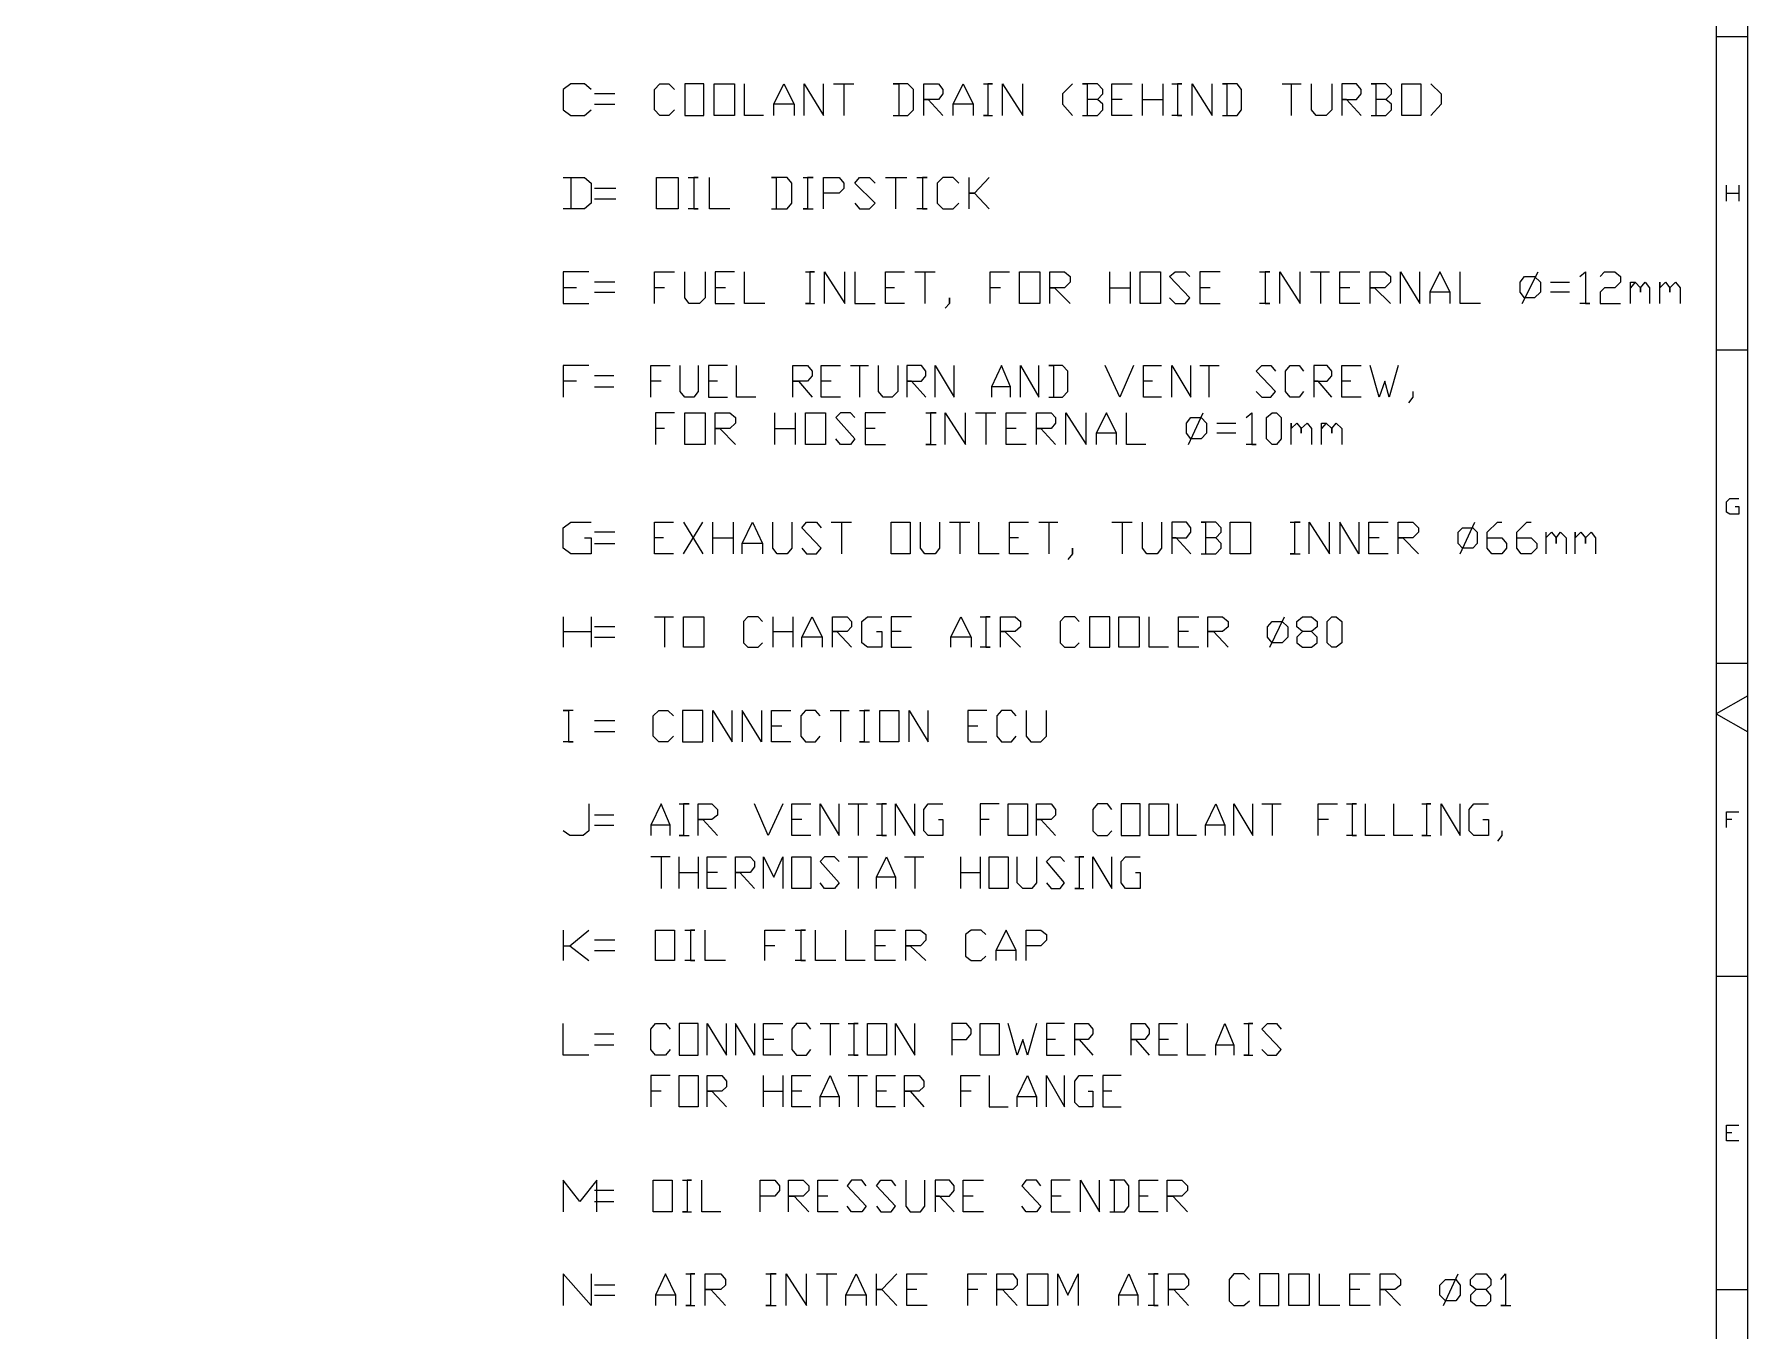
# Model space of a CAD drawing. Header units: millimetres. Extents: x 0.2 to 11.3, y 0.2 to 8.
# Drawn here: x 8.735 to 11.268, y 2.06 to 3.977 of the extents above; entities that cross this region are included whole.
import ezdxf

# ---------------------------------------------------------------- set-up
doc = ezdxf.new("R2010")
doc.units = ezdxf.units.MM
doc.layers.add('PDF_几何图形', color=7, linetype='Continuous')

msp = doc.modelspace()

# ---------------------------------------------------------------- linework, layer by layer
at = {"layer": 'PDF_几何图形', "lineweight": 13}
for points in [[(11.2683, 0.2206), (11.2683, 8.0139), (0.25, 8.0139), (0.25, 0.2206)], [(11.2217, 7.9689), (11.2217, 0.2656), (0.2967, 0.2656), (0.2967, 7.9689)], [(9.6967, 3.8572), (9.725, 3.8572), (9.725, 3.9039), (9.6967, 3.9039)], [(9.77, 3.9039), (9.77, 3.8572), (9.74, 3.8572), (9.74, 3.9039)], [(10.785, 3.9039), (10.785, 3.8572), (10.7567, 3.8572), (10.7567, 3.9039)], [(9.6867, 3.7656), (9.6867, 3.7189), (9.655, 3.7189), (9.655, 3.7656)], [(10.2217, 3.6256), (10.2217, 3.5789), (10.1917, 3.5789), (10.1917, 3.6256)], [(10.4, 3.6256), (10.4, 3.5789), (10.37, 3.5789), (10.37, 3.6256)], [(10.9383, 3.5872), (10.9317, 3.5956), (10.9317, 3.6106), (10.9383, 3.6189), (10.9533, 3.6189), (10.9617, 3.6106), (10.9617, 3.5956), (10.9533, 3.5872)], [(9.7267, 3.4172), (9.7267, 3.3706), (9.6967, 3.3706), (9.6967, 3.4172)], [(9.905, 3.4172), (9.905, 3.3706), (9.875, 3.3706), (9.875, 3.4172)], [(10.445, 3.3789), (10.4383, 3.3872), (10.4383, 3.4022), (10.445, 3.4106), (10.46, 3.4106), (10.4683, 3.4022), (10.4683, 3.3872), (10.46, 3.3789)], [(10.565, 3.3706), (10.5567, 3.3789), (10.5567, 3.4106), (10.565, 3.4172), (10.5717, 3.4172), (10.5783, 3.4106), (10.5783, 3.3789), (10.5717, 3.3706)], [(10.03, 3.2556), (10.03, 3.2089), (10.0017, 3.2089), (10.0017, 3.2556)], [(10.5333, 3.2556), (10.5333, 3.2089), (10.5033, 3.2089), (10.5033, 3.2556)], [(10.8467, 3.2172), (10.84, 3.2239), (10.84, 3.2406), (10.8467, 3.2472), (10.8617, 3.2472), (10.8683, 3.2406), (10.8683, 3.2239), (10.8617, 3.2172)], [(9.725, 3.1156), (9.725, 3.0706), (9.695, 3.0706), (9.695, 3.1156)], [(10.295, 3.0706), (10.325, 3.0706), (10.325, 3.1156), (10.295, 3.1156)], [(10.3683, 3.1156), (10.3683, 3.0706), (10.3383, 3.0706), (10.3383, 3.1156)], [(10.565, 3.0772), (10.5583, 3.0856), (10.5583, 3.1006), (10.565, 3.1089), (10.58, 3.1089), (10.5883, 3.1006), (10.5883, 3.0856), (10.58, 3.0772)], [(10.6533, 3.0706), (10.6467, 3.0772), (10.6467, 3.1089), (10.6533, 3.1156), (10.66, 3.1156), (10.6683, 3.1089), (10.6683, 3.0772), (10.66, 3.0706)], [(9.6933, 2.9306), (9.7233, 2.9306), (9.7233, 2.9772), (9.6933, 2.9772)], [(10.0133, 2.9772), (10.0133, 2.9306), (9.985, 2.9306), (9.985, 2.9772)], [(10.2033, 2.8389), (10.2033, 2.7922), (10.175, 2.7922), (10.175, 2.8389)], [(10.3417, 2.7922), (10.37, 2.7922), (10.37, 2.8389), (10.3417, 2.8389)], [(10.4117, 2.8389), (10.4117, 2.7922), (10.3833, 2.7922), (10.3833, 2.8389)], [(9.8833, 2.7606), (9.8833, 2.7139), (9.855, 2.7139), (9.855, 2.7606)], [(10.175, 2.7606), (10.175, 2.7139), (10.1467, 2.7139), (10.1467, 2.7606)], [(9.6817, 2.6522), (9.6817, 2.6072), (9.6533, 2.6072), (9.6533, 2.6522)], [(9.6883, 2.4672), (9.7167, 2.4672), (9.7167, 2.5139), (9.6883, 2.5139)], [(9.995, 2.5139), (9.995, 2.4672), (9.9667, 2.4672), (9.9667, 2.5139)], [(10.1617, 2.5139), (10.1617, 2.4672), (10.1333, 2.4672), (10.1333, 2.5139)], [(9.7167, 2.4372), (9.7167, 2.3906), (9.6883, 2.3906), (9.6883, 2.4372)], [(9.6783, 2.2822), (9.6783, 2.2356), (9.65, 2.2356), (9.65, 2.2822)], [(10.2333, 2.1439), (10.2333, 2.0972), (10.2033, 2.0972), (10.2033, 2.1439)], [(10.5467, 2.0972), (10.575, 2.0972), (10.575, 2.1439), (10.5467, 2.1439)], [(10.62, 2.1439), (10.62, 2.0972), (10.59, 2.0972), (10.59, 2.1439)], [(10.8217, 2.1039), (10.8133, 2.1122), (10.8133, 2.1272), (10.8217, 2.1356), (10.8367, 2.1356), (10.8433, 2.1272), (10.8433, 2.1122), (10.8367, 2.1039)]]:
    msp.add_lwpolyline(points, close=True, dxfattribs=at)
for points in [[(11.2217, 3.9739), (11.2683, 3.9739)], [(9.5583, 3.8956), (9.5483, 3.9039), (9.5283, 3.9039), (9.5167, 3.8956), (9.5167, 3.8656), (9.5283, 3.8572), (9.5483, 3.8572), (9.5583, 3.8656)], [(9.6817, 3.8656), (9.6733, 3.8572), (9.66, 3.8572), (9.6517, 3.8656), (9.6517, 3.8956), (9.66, 3.9039), (9.6733, 3.9039), (9.6817, 3.8956)], [(9.8133, 3.8572), (9.785, 3.8572), (9.785, 3.9039)], [(9.8283, 3.8572), (9.8283, 3.8739), (9.8433, 3.9039), (9.8583, 3.8739), (9.8583, 3.8572)], [(9.8733, 3.8572), (9.8733, 3.9039), (9.9017, 3.8572), (9.9017, 3.9039)], [(9.9167, 3.9039), (9.9467, 3.9039)], [(9.9317, 3.9039), (9.9317, 3.8572)], [(10.005, 3.8572), (10.0267, 3.8572), (10.035, 3.8656), (10.035, 3.8956), (10.0267, 3.9039), (10.005, 3.9039), (10.0133, 3.9039), (10.0133, 3.8572)], [(10.05, 3.8572), (10.05, 3.9039), (10.0717, 3.9039), (10.0783, 3.8956), (10.0783, 3.8889), (10.0717, 3.8806), (10.05, 3.8806), (10.0567, 3.8806), (10.0783, 3.8572)], [(10.0933, 3.8572), (10.0933, 3.8739), (10.1083, 3.9039), (10.1233, 3.8739), (10.1233, 3.8572)], [(10.1383, 3.9039), (10.1517, 3.9039), (10.145, 3.9039), (10.145, 3.8572), (10.1383, 3.8572), (10.1517, 3.8572)], [(10.1667, 3.8572), (10.1667, 3.9039), (10.1967, 3.8572), (10.1967, 3.9039)], [(10.27, 3.9039), (10.255, 3.8889), (10.255, 3.8739), (10.27, 3.8572)], [(10.3067, 3.8806), (10.315, 3.8889), (10.315, 3.8956), (10.3067, 3.9039), (10.285, 3.9039), (10.2917, 3.9039), (10.2917, 3.8572)], [(10.3583, 3.8572), (10.3283, 3.8572), (10.3283, 3.9039), (10.3583, 3.9039)], [(10.3733, 3.8572), (10.3733, 3.9039)], [(10.4033, 3.9039), (10.4033, 3.8572)], [(10.4167, 3.9039), (10.4317, 3.9039), (10.425, 3.9039), (10.425, 3.8572), (10.4317, 3.8572), (10.4167, 3.8572)], [(10.4467, 3.8572), (10.4467, 3.9039), (10.4767, 3.8572), (10.4767, 3.9039)], [(10.4917, 3.8572), (10.5133, 3.8572), (10.52, 3.8656), (10.52, 3.8956), (10.5133, 3.9039), (10.4917, 3.9039), (10.4983, 3.9039), (10.4983, 3.8572)], [(10.58, 3.9039), (10.6083, 3.9039)], [(10.5933, 3.9039), (10.5933, 3.8572)], [(10.6533, 3.9039), (10.6533, 3.8656), (10.645, 3.8572), (10.63, 3.8572), (10.6233, 3.8656), (10.6233, 3.9039)], [(10.6967, 3.8572), (10.675, 3.8806), (10.6683, 3.8806), (10.69, 3.8806), (10.6967, 3.8889), (10.6967, 3.8956), (10.69, 3.9039), (10.6683, 3.9039), (10.6683, 3.8572)], [(10.7333, 3.8806), (10.7417, 3.8889), (10.7417, 3.8956), (10.7333, 3.9039), (10.7117, 3.9039), (10.7183, 3.9039), (10.7183, 3.8572)], [(10.8, 3.9039), (10.815, 3.8889), (10.815, 3.8739), (10.8, 3.8572)], [(9.5933, 3.8889), (9.5633, 3.8889)], [(10.285, 3.8572), (10.3067, 3.8572), (10.315, 3.8656), (10.315, 3.8739), (10.3067, 3.8806), (10.2917, 3.8806)], [(10.3433, 3.8806), (10.3283, 3.8806)], [(10.3733, 3.8806), (10.4033, 3.8806)], [(10.7117, 3.8572), (10.7333, 3.8572), (10.7417, 3.8656), (10.7417, 3.8739), (10.7333, 3.8806), (10.7183, 3.8806)], [(9.5633, 3.8739), (9.5933, 3.8739)], [(9.8583, 3.8739), (9.8283, 3.8739)], [(10.1233, 3.8739), (10.0933, 3.8739)], [(9.5167, 3.7656), (9.5483, 3.7656), (9.5583, 3.7572), (9.5583, 3.7272), (9.5483, 3.7189), (9.5167, 3.7189)], [(9.5283, 3.7656), (9.5283, 3.7189)], [(9.7017, 3.7656), (9.7167, 3.7656), (9.71, 3.7656), (9.71, 3.7189), (9.7167, 3.7189), (9.7017, 3.7189)], [(9.7633, 3.7189), (9.7333, 3.7189), (9.7333, 3.7656)], [(9.825, 3.7189), (9.8483, 3.7189), (9.855, 3.7272), (9.855, 3.7572), (9.8483, 3.7656), (9.825, 3.7656), (9.8317, 3.7656), (9.8317, 3.7189)], [(9.8717, 3.7656), (9.8867, 3.7656), (9.8783, 3.7656), (9.8783, 3.7189), (9.8717, 3.7189), (9.8867, 3.7189)], [(9.9017, 3.7189), (9.9017, 3.7656), (9.925, 3.7656), (9.9317, 3.7572), (9.9317, 3.7489), (9.925, 3.7422), (9.9017, 3.7422)], [(9.9483, 3.7272), (9.955, 3.7189), (9.97, 3.7189), (9.9783, 3.7272), (9.9483, 3.7572), (9.955, 3.7656), (9.97, 3.7656), (9.9783, 3.7572)], [(9.9933, 3.7656), (10.025, 3.7656)], [(10.0083, 3.7656), (10.0083, 3.7189)], [(10.04, 3.7656), (10.055, 3.7656), (10.0483, 3.7656), (10.0483, 3.7189), (10.055, 3.7189), (10.04, 3.7189)], [(10.1017, 3.7572), (10.0933, 3.7656), (10.0783, 3.7656), (10.07, 3.7572), (10.07, 3.7272), (10.0783, 3.7189), (10.0933, 3.7189), (10.1017, 3.7272)], [(10.1167, 3.7656), (10.1167, 3.7189)], [(10.1467, 3.7189), (10.125, 3.7422), (10.1167, 3.7422), (10.125, 3.7422), (10.1467, 3.7656)], [(11.2367, 3.7306), (11.2367, 3.7539)], [(11.255, 3.7539), (11.255, 3.7306)], [(9.595, 3.7489), (9.5633, 3.7489)], [(9.5633, 3.7339), (9.595, 3.7339)], [(11.2367, 3.7422), (11.255, 3.7422)], [(9.555, 3.6256), (9.5167, 3.6256), (9.5167, 3.5789), (9.555, 3.5789)], [(9.6517, 3.5789), (9.6517, 3.6256), (9.6817, 3.6256)], [(9.7267, 3.6256), (9.7267, 3.5872), (9.7183, 3.5789), (9.7033, 3.5789), (9.6967, 3.5872), (9.6967, 3.6256)], [(9.77, 3.6256), (9.7417, 3.6256), (9.7417, 3.5789), (9.77, 3.5789)], [(9.815, 3.5789), (9.785, 3.5789), (9.785, 3.6256)], [(9.875, 3.6256), (9.8883, 3.6256), (9.8817, 3.6256), (9.8817, 3.5789), (9.875, 3.5789), (9.8883, 3.5789)], [(9.9033, 3.5789), (9.9033, 3.6256), (9.9333, 3.5789), (9.9333, 3.6256)], [(9.9483, 3.6256), (9.9483, 3.5789), (9.9783, 3.5789)], [(10.0217, 3.5789), (9.9933, 3.5789), (9.9933, 3.6256), (10.0217, 3.6256)], [(10.0367, 3.6256), (10.0667, 3.6256)], [(10.0517, 3.6256), (10.0517, 3.5789)], [(10.1483, 3.5789), (10.1483, 3.6256), (10.1767, 3.6256)], [(10.2367, 3.5789), (10.2367, 3.6256), (10.2583, 3.6256), (10.2667, 3.6189), (10.2667, 3.6106), (10.2583, 3.6022), (10.2367, 3.6022), (10.2433, 3.6022), (10.2667, 3.5789)], [(10.325, 3.5789), (10.325, 3.6256)], [(10.355, 3.6256), (10.355, 3.5789)], [(10.4133, 3.5872), (10.4217, 3.5789), (10.4367, 3.5789), (10.4433, 3.5872), (10.4133, 3.6189), (10.4217, 3.6256), (10.4367, 3.6256), (10.4433, 3.6189)], [(10.4883, 3.6256), (10.4583, 3.6256), (10.4583, 3.5789), (10.4883, 3.5789)], [(10.5467, 3.6256), (10.5617, 3.6256), (10.555, 3.6256), (10.555, 3.5789), (10.5617, 3.5789), (10.5467, 3.5789)], [(10.5767, 3.5789), (10.5767, 3.6256), (10.6067, 3.5789), (10.6067, 3.6256)], [(10.6217, 3.6256), (10.65, 3.6256)], [(10.6367, 3.6256), (10.6367, 3.5789)], [(10.695, 3.5789), (10.665, 3.5789), (10.665, 3.6256), (10.695, 3.6256)], [(10.71, 3.5789), (10.71, 3.6256), (10.7317, 3.6256), (10.74, 3.6189), (10.74, 3.6106), (10.7317, 3.6022), (10.71, 3.6022), (10.7167, 3.6022), (10.74, 3.5789)], [(10.755, 3.5789), (10.755, 3.6256), (10.7833, 3.5789), (10.7833, 3.6256)], [(10.8283, 3.5789), (10.8283, 3.5956), (10.8133, 3.6256), (10.7983, 3.5956), (10.7983, 3.5789)], [(10.8733, 3.5789), (10.8433, 3.5789), (10.8433, 3.6256)], [(10.935, 3.5789), (10.9583, 3.6256)], [(11.02, 3.6189), (11.0283, 3.6256), (11.0283, 3.5789), (11.035, 3.5789), (11.02, 3.5789)], [(11.05, 3.6189), (11.0567, 3.6256), (11.0717, 3.6256), (11.08, 3.6189), (11.08, 3.6106), (11.0717, 3.6022), (11.0567, 3.6022), (11.05, 3.5956), (11.05, 3.5789), (11.08, 3.5789)], [(9.5367, 3.6022), (9.5167, 3.6022)], [(9.5933, 3.6106), (9.5633, 3.6106)], [(9.6667, 3.6022), (9.6517, 3.6022)], [(9.7567, 3.6022), (9.7417, 3.6022)], [(10.0067, 3.6022), (9.9933, 3.6022)], [(10.1633, 3.6022), (10.1483, 3.6022)], [(10.325, 3.6022), (10.355, 3.6022)], [(10.4733, 3.6022), (10.4583, 3.6022)], [(10.68, 3.6022), (10.665, 3.6022)], [(10.9767, 3.6106), (11.005, 3.6106)], [(11.095, 3.5789), (11.095, 3.6106), (11.1017, 3.6106), (11.095, 3.6022)], [(11.1017, 3.6106), (11.11, 3.6022), (11.11, 3.5956), (11.11, 3.6022), (11.1167, 3.6106), (11.1233, 3.6022), (11.1233, 3.5789)], [(11.1383, 3.5789), (11.1383, 3.6106), (11.1383, 3.6022), (11.1467, 3.6106), (11.1533, 3.6022), (11.1533, 3.5956), (11.1533, 3.6022), (11.1617, 3.6106), (11.1683, 3.6022), (11.1683, 3.5789)], [(9.5633, 3.5956), (9.5933, 3.5956)], [(10.0883, 3.5789), (10.0883, 3.5872), (10.0883, 3.5789), (10.0817, 3.5722)], [(10.8283, 3.5956), (10.7983, 3.5956)], [(11.005, 3.5956), (10.9767, 3.5956)], [(11.2217, 3.5106), (11.2683, 3.5106)], [(9.555, 3.4872), (9.5167, 3.4872), (9.5167, 3.4406)], [(9.5917, 3.4722), (9.5633, 3.4722)], [(9.6467, 3.4406), (9.6467, 3.4872), (9.675, 3.4872)], [(9.7167, 3.4872), (9.7167, 3.4489), (9.71, 3.4406), (9.6967, 3.4406), (9.69, 3.4489), (9.69, 3.4872)], [(9.76, 3.4872), (9.7317, 3.4872), (9.7317, 3.4406), (9.76, 3.4406)], [(9.8017, 3.4406), (9.7733, 3.4406), (9.7733, 3.4872)], [(9.8567, 3.4406), (9.8567, 3.4872), (9.8783, 3.4872), (9.885, 3.4789), (9.885, 3.4722), (9.8783, 3.4639), (9.8567, 3.4639), (9.865, 3.4639), (9.885, 3.4406)], [(9.9267, 3.4406), (9.8983, 3.4406), (9.8983, 3.4872), (9.9267, 3.4872)], [(9.9417, 3.4872), (9.9683, 3.4872)], [(9.955, 3.4872), (9.955, 3.4406)], [(10.0117, 3.4872), (10.0117, 3.4489), (10.0033, 3.4406), (9.99, 3.4406), (9.9833, 3.4489), (9.9833, 3.4872)], [(10.0533, 3.4406), (10.0317, 3.4639), (10.025, 3.4639), (10.0467, 3.4639), (10.0533, 3.4722), (10.0533, 3.4789), (10.0467, 3.4872), (10.025, 3.4872), (10.025, 3.4406)], [(10.0667, 3.4406), (10.0667, 3.4872), (10.095, 3.4406), (10.095, 3.4872)], [(10.1783, 3.4406), (10.1783, 3.4556), (10.165, 3.4872), (10.15, 3.4556), (10.15, 3.4406)], [(10.1933, 3.4406), (10.1933, 3.4872), (10.22, 3.4406), (10.22, 3.4872)], [(10.235, 3.4406), (10.255, 3.4406), (10.2633, 3.4489), (10.2633, 3.4789), (10.255, 3.4872), (10.235, 3.4872), (10.2417, 3.4872), (10.2417, 3.4406)], [(10.36, 3.4872), (10.34, 3.4406), (10.3183, 3.4872)], [(10.4017, 3.4406), (10.375, 3.4406), (10.375, 3.4872), (10.4017, 3.4872)], [(10.4167, 3.4406), (10.4167, 3.4872), (10.445, 3.4406), (10.445, 3.4872)], [(10.4583, 3.4872), (10.4867, 3.4872)], [(10.4717, 3.4872), (10.4717, 3.4406)], [(10.5417, 3.4489), (10.55, 3.4406), (10.5633, 3.4406), (10.57, 3.4489), (10.5417, 3.4789), (10.55, 3.4872), (10.5633, 3.4872), (10.57, 3.4789)], [(10.6117, 3.4489), (10.605, 3.4406), (10.5917, 3.4406), (10.585, 3.4489), (10.585, 3.4789), (10.5917, 3.4872), (10.605, 3.4872), (10.6117, 3.4789)], [(10.6533, 3.4406), (10.6333, 3.4639), (10.6267, 3.4639), (10.6467, 3.4639), (10.6533, 3.4722), (10.6533, 3.4789), (10.6467, 3.4872), (10.6267, 3.4872), (10.6267, 3.4406)], [(10.6967, 3.4406), (10.6683, 3.4406), (10.6683, 3.4872), (10.6967, 3.4872)], [(10.7517, 3.4872), (10.7383, 3.4406), (10.7317, 3.4639), (10.7233, 3.4406), (10.71, 3.4872)], [(9.5367, 3.4639), (9.5167, 3.4639)], [(9.5633, 3.4556), (9.5917, 3.4556)], [(9.6617, 3.4639), (9.6467, 3.4639)], [(9.745, 3.4639), (9.7317, 3.4639)], [(9.9133, 3.4639), (9.8983, 3.4639)], [(10.1783, 3.4556), (10.15, 3.4556)], [(10.3883, 3.4639), (10.375, 3.4639)], [(10.6817, 3.4639), (10.6683, 3.4639)], [(10.7733, 3.4489), (10.7733, 3.4406), (10.7667, 3.4322)], [(9.6817, 3.4172), (9.6533, 3.4172), (9.6533, 3.3706)], [(9.7417, 3.3706), (9.7417, 3.4172), (9.7633, 3.4172), (9.7717, 3.4106), (9.7717, 3.4022), (9.7633, 3.3939), (9.7417, 3.3939), (9.7483, 3.3939), (9.7717, 3.3706)], [(9.83, 3.3706), (9.83, 3.4172)], [(9.86, 3.4172), (9.86, 3.3706)], [(9.9483, 3.4106), (9.9417, 3.4172), (9.9267, 3.4172), (9.92, 3.4106), (9.9483, 3.3789), (9.9417, 3.3706), (9.9267, 3.3706), (9.92, 3.3789)], [(9.9933, 3.4172), (9.9633, 3.4172), (9.9633, 3.3706), (9.9933, 3.3706)], [(10.0533, 3.4172), (10.0683, 3.4172), (10.06, 3.4172), (10.06, 3.3706), (10.0533, 3.3706), (10.0683, 3.3706)], [(10.0817, 3.3706), (10.0817, 3.4172), (10.1117, 3.3706), (10.1117, 3.4172)], [(10.1267, 3.4172), (10.1567, 3.4172)], [(10.1417, 3.4172), (10.1417, 3.3706)], [(10.2017, 3.3706), (10.1717, 3.3706), (10.1717, 3.4172), (10.2017, 3.4172)], [(10.2167, 3.3706), (10.2167, 3.4172), (10.2383, 3.4172), (10.245, 3.4106), (10.245, 3.4022), (10.2383, 3.3939), (10.2167, 3.3939), (10.2233, 3.3939), (10.245, 3.3706)], [(10.26, 3.3706), (10.26, 3.4172), (10.29, 3.3706), (10.29, 3.4172)], [(10.335, 3.3706), (10.335, 3.3872), (10.32, 3.4172), (10.305, 3.3872), (10.305, 3.3706)], [(10.3783, 3.3706), (10.35, 3.3706), (10.35, 3.4172)], [(10.4417, 3.3706), (10.4633, 3.4172)], [(10.4833, 3.4022), (10.5117, 3.4022)], [(10.5267, 3.4106), (10.535, 3.4172), (10.535, 3.3706), (10.5417, 3.3706), (10.5267, 3.3706)], [(10.5933, 3.3706), (10.5933, 3.4022), (10.5933, 3.3939), (10.6017, 3.4022), (10.6083, 3.3939), (10.6083, 3.3872), (10.6083, 3.3939), (10.6167, 3.4022), (10.6233, 3.3939), (10.6233, 3.3706)], [(10.6383, 3.3706), (10.6383, 3.4022), (10.645, 3.4022), (10.6383, 3.3939)], [(10.645, 3.4022), (10.6533, 3.3939), (10.6533, 3.3872), (10.6533, 3.3939), (10.66, 3.4022), (10.6683, 3.3939), (10.6683, 3.3706)], [(9.6667, 3.3939), (9.6533, 3.3939)], [(9.83, 3.3939), (9.86, 3.3939)], [(9.9783, 3.3939), (9.9633, 3.3939)], [(10.1867, 3.3939), (10.1717, 3.3939)], [(10.335, 3.3872), (10.305, 3.3872)], [(10.5117, 3.3872), (10.4833, 3.3872)], [(11.25, 3.2789), (11.255, 3.2789), (11.255, 3.2672), (11.2417, 3.2672), (11.2367, 3.2706), (11.2367, 3.2856), (11.2417, 3.2906), (11.255, 3.2906)], [(9.5483, 3.2322), (9.5583, 3.2322), (9.5583, 3.2089), (9.5283, 3.2089), (9.5167, 3.2172), (9.5167, 3.2472), (9.5283, 3.2556), (9.5583, 3.2556)], [(9.68, 3.2089), (9.6517, 3.2089), (9.6517, 3.2556), (9.68, 3.2556)], [(9.695, 3.2089), (9.7233, 3.2556)], [(9.695, 3.2556), (9.7233, 3.2089)], [(9.7383, 3.2089), (9.7383, 3.2556)], [(9.7683, 3.2556), (9.7683, 3.2089)], [(9.7817, 3.2089), (9.7817, 3.2239), (9.7967, 3.2556), (9.8117, 3.2239), (9.8117, 3.2089)], [(9.855, 3.2556), (9.855, 3.2172), (9.8483, 3.2089), (9.8333, 3.2089), (9.8267, 3.2172), (9.8267, 3.2556)], [(9.87, 3.2172), (9.8767, 3.2089), (9.8917, 3.2089), (9.8983, 3.2172), (9.87, 3.2472), (9.8767, 3.2556), (9.8917, 3.2556), (9.8983, 3.2472)], [(9.9133, 3.2556), (9.9433, 3.2556)], [(9.9283, 3.2556), (9.9283, 3.2089)], [(10.0733, 3.2556), (10.0733, 3.2172), (10.0667, 3.2089), (10.0517, 3.2089), (10.045, 3.2172), (10.045, 3.2556)], [(10.0883, 3.2556), (10.1183, 3.2556)], [(10.1033, 3.2556), (10.1033, 3.2089)], [(10.1617, 3.2089), (10.1317, 3.2089), (10.1317, 3.2556)], [(10.205, 3.2089), (10.1767, 3.2089), (10.1767, 3.2556), (10.205, 3.2556)], [(10.22, 3.2556), (10.2483, 3.2556)], [(10.235, 3.2556), (10.235, 3.2089)], [(10.3283, 3.2556), (10.3583, 3.2556)], [(10.3433, 3.2556), (10.3433, 3.2089)], [(10.4017, 3.2556), (10.4017, 3.2172), (10.395, 3.2089), (10.38, 3.2089), (10.3733, 3.2172), (10.3733, 3.2556)], [(10.445, 3.2089), (10.4233, 3.2322), (10.4167, 3.2322), (10.4383, 3.2322), (10.445, 3.2406), (10.445, 3.2472), (10.4383, 3.2556), (10.4167, 3.2556), (10.4167, 3.2089)], [(10.4817, 3.2322), (10.49, 3.2406), (10.49, 3.2472), (10.4817, 3.2556), (10.46, 3.2556), (10.4667, 3.2556), (10.4667, 3.2089)], [(10.5917, 3.2556), (10.6067, 3.2556), (10.5983, 3.2556), (10.5983, 3.2089), (10.5917, 3.2089), (10.6067, 3.2089)], [(10.62, 3.2089), (10.62, 3.2556), (10.65, 3.2089), (10.65, 3.2556)], [(10.6933, 3.2556), (10.6933, 3.2089), (10.665, 3.2556), (10.665, 3.2089)], [(10.7367, 3.2089), (10.7083, 3.2089), (10.7083, 3.2556), (10.7367, 3.2556)], [(10.7517, 3.2089), (10.7517, 3.2556), (10.7733, 3.2556), (10.7817, 3.2472), (10.7817, 3.2406), (10.7733, 3.2322), (10.7517, 3.2322), (10.7583, 3.2322), (10.7817, 3.2089)], [(10.8433, 3.2089), (10.865, 3.2556)], [(10.8833, 3.2322), (10.905, 3.2322), (10.9117, 3.2239), (10.9117, 3.2172), (10.905, 3.2089), (10.89, 3.2089), (10.8833, 3.2172), (10.8833, 3.2406), (10.8983, 3.2556), (10.905, 3.2556)], [(10.9267, 3.2322), (10.9483, 3.2322), (10.9567, 3.2239), (10.9567, 3.2172), (10.9483, 3.2089), (10.9333, 3.2089), (10.9267, 3.2172), (10.9267, 3.2406), (10.9417, 3.2556), (10.9483, 3.2556)], [(9.5933, 3.2406), (9.5633, 3.2406)], [(9.5633, 3.2239), (9.5933, 3.2239)], [(9.665, 3.2322), (9.6517, 3.2322)], [(9.7383, 3.2322), (9.7683, 3.2322)], [(9.8117, 3.2239), (9.7817, 3.2239)], [(10.19, 3.2322), (10.1767, 3.2322)], [(10.46, 3.2089), (10.4817, 3.2089), (10.49, 3.2172), (10.49, 3.2239), (10.4817, 3.2322), (10.4667, 3.2322)], [(10.7233, 3.2322), (10.7083, 3.2322)], [(10.97, 3.2406), (10.97, 3.2089)], [(10.97, 3.2322), (10.9783, 3.2406), (10.985, 3.2322), (10.985, 3.2239), (10.985, 3.2322), (10.9917, 3.2406), (11, 3.2322), (11, 3.2089)], [(11.0133, 3.2089), (11.0133, 3.2406), (11.0133, 3.2322), (11.0217, 3.2406), (11.0283, 3.2322), (11.0283, 3.2239), (11.0283, 3.2322), (11.0367, 3.2406), (11.0433, 3.2322), (11.0433, 3.2089)], [(10.27, 3.2089), (10.27, 3.2172), (10.27, 3.2089), (10.2633, 3.2006)], [(9.5167, 3.1156), (9.5167, 3.0706)], [(9.5167, 3.0939), (9.5583, 3.0939)], [(9.5583, 3.1156), (9.5583, 3.0706)], [(9.5933, 3.1006), (9.5633, 3.1006)], [(9.6517, 3.1156), (9.68, 3.1156)], [(9.6667, 3.1156), (9.6667, 3.0706)], [(9.8117, 3.1089), (9.805, 3.1156), (9.79, 3.1156), (9.7833, 3.1089), (9.7833, 3.0772), (9.79, 3.0706), (9.805, 3.0706), (9.8117, 3.0772)], [(9.8267, 3.1156), (9.8267, 3.0706)], [(9.8267, 3.0939), (9.8567, 3.0939)], [(9.8567, 3.1156), (9.8567, 3.0706)], [(9.87, 3.0706), (9.87, 3.0856), (9.885, 3.1156), (9.9, 3.0856), (9.9, 3.0706)], [(9.915, 3.0706), (9.915, 3.1156), (9.9367, 3.1156), (9.9433, 3.1089), (9.9433, 3.1006), (9.9367, 3.0939), (9.915, 3.0939), (9.9217, 3.0939), (9.9433, 3.0706)], [(9.98, 3.0939), (9.9883, 3.0939), (9.9883, 3.0706), (9.9667, 3.0706), (9.9583, 3.0772), (9.9583, 3.1089), (9.9667, 3.1156), (9.9883, 3.1156)], [(10.0317, 3.1156), (10.0017, 3.1156), (10.0017, 3.0706), (10.0317, 3.0706)], [(10.0167, 3.0939), (10.0017, 3.0939)], [(10.09, 3.0706), (10.09, 3.0856), (10.105, 3.1156), (10.12, 3.0856), (10.12, 3.0706)], [(10.1333, 3.1156), (10.1483, 3.1156), (10.1417, 3.1156), (10.1417, 3.0706), (10.1483, 3.0706), (10.1333, 3.0706)], [(10.1633, 3.0706), (10.1633, 3.1156), (10.185, 3.1156), (10.1933, 3.1089), (10.1933, 3.1006), (10.185, 3.0939), (10.1633, 3.0939), (10.17, 3.0939), (10.1933, 3.0706)], [(10.28, 3.1089), (10.2733, 3.1156), (10.2583, 3.1156), (10.2517, 3.1089), (10.2517, 3.0772), (10.2583, 3.0706), (10.2733, 3.0706), (10.28, 3.0772)], [(10.4117, 3.0706), (10.3833, 3.0706), (10.3833, 3.1156)], [(10.4567, 3.0706), (10.4267, 3.0706), (10.4267, 3.1156), (10.4567, 3.1156)], [(10.4417, 3.0939), (10.4267, 3.0939)], [(10.47, 3.0706), (10.47, 3.1156), (10.4917, 3.1156), (10.5, 3.1089), (10.5, 3.1006), (10.4917, 3.0939), (10.47, 3.0939), (10.4783, 3.0939), (10.5, 3.0706)], [(10.5617, 3.0706), (10.5833, 3.1156)], [(10.61, 3.0939), (10.6017, 3.1006), (10.6017, 3.1089), (10.61, 3.1156), (10.6233, 3.1156), (10.6317, 3.1089), (10.6317, 3.1006), (10.6233, 3.0939), (10.61, 3.0939), (10.6017, 3.0856), (10.6017, 3.0772), (10.61, 3.0706), (10.6233, 3.0706), (10.6317, 3.0772), (10.6317, 3.0856), (10.6233, 3.0939)], [(9.5633, 3.0856), (9.5933, 3.0856)], [(9.9, 3.0856), (9.87, 3.0856)], [(10.12, 3.0856), (10.09, 3.0856)], [(11.2217, 3.0472), (11.2683, 3.0472)], [(11.2683, 2.9989), (11.2217, 2.9722), (11.2683, 2.9456)], [(9.5317, 2.9772), (9.5167, 2.9772), (9.525, 2.9772), (9.525, 2.9306), (9.5317, 2.9306), (9.5167, 2.9306)], [(9.68, 2.9389), (9.6717, 2.9306), (9.6583, 2.9306), (9.65, 2.9389), (9.65, 2.9689), (9.6583, 2.9772), (9.6717, 2.9772), (9.68, 2.9689)], [(9.7383, 2.9306), (9.7383, 2.9772), (9.7667, 2.9306), (9.7667, 2.9772)], [(9.81, 2.9772), (9.81, 2.9306), (9.7817, 2.9772), (9.7817, 2.9306)], [(9.8533, 2.9306), (9.825, 2.9306), (9.825, 2.9772), (9.8533, 2.9772)], [(9.8967, 2.9689), (9.89, 2.9772), (9.875, 2.9772), (9.8683, 2.9689), (9.8683, 2.9389), (9.875, 2.9306), (9.89, 2.9306), (9.8967, 2.9389)], [(9.9117, 2.9772), (9.94, 2.9772)], [(9.9267, 2.9772), (9.9267, 2.9306)], [(9.955, 2.9772), (9.97, 2.9772), (9.9617, 2.9772), (9.9617, 2.9306), (9.955, 2.9306), (9.97, 2.9306)], [(10.0283, 2.9306), (10.0283, 2.9772), (10.0567, 2.9306), (10.0567, 2.9772)], [(10.1433, 2.9772), (10.115, 2.9772), (10.115, 2.9306), (10.1433, 2.9306)], [(10.1867, 2.9689), (10.18, 2.9772), (10.165, 2.9772), (10.1583, 2.9689), (10.1583, 2.9389), (10.165, 2.9306), (10.18, 2.9306), (10.1867, 2.9389)], [(10.2017, 2.9772), (10.2017, 2.9389), (10.2083, 2.9306), (10.2233, 2.9306), (10.2317, 2.9389), (10.2317, 2.9772)], [(9.5633, 2.9622), (9.5933, 2.9622)], [(9.5933, 2.9456), (9.5633, 2.9456)], [(9.84, 2.9539), (9.825, 2.9539)], [(10.13, 2.9539), (10.115, 2.9539)], [(9.555, 2.8389), (9.555, 2.7989), (9.5467, 2.7922), (9.5267, 2.7922), (9.5167, 2.7989)], [(9.675, 2.7922), (9.675, 2.8072), (9.6617, 2.8389), (9.6467, 2.8072), (9.6467, 2.7922)], [(9.6883, 2.8389), (9.7033, 2.8389), (9.695, 2.8389), (9.695, 2.7922), (9.6883, 2.7922), (9.7033, 2.7922)], [(9.7167, 2.7922), (9.7167, 2.8389), (9.7367, 2.8389), (9.745, 2.8306), (9.745, 2.8222), (9.7367, 2.8156), (9.7167, 2.8156), (9.7233, 2.8156), (9.745, 2.7922)], [(9.8417, 2.8389), (9.82, 2.7922), (9.8, 2.8389)], [(9.8833, 2.7922), (9.855, 2.7922), (9.855, 2.8389), (9.8833, 2.8389)], [(9.8967, 2.7922), (9.8967, 2.8389), (9.925, 2.7922), (9.925, 2.8389)], [(9.9383, 2.8389), (9.9667, 2.8389)], [(9.9533, 2.8389), (9.9533, 2.7922)], [(9.98, 2.8389), (9.995, 2.8389), (9.9883, 2.8389), (9.9883, 2.7922), (9.995, 2.7922), (9.98, 2.7922)], [(10.0083, 2.7922), (10.0083, 2.8389), (10.0367, 2.7922), (10.0367, 2.8389)], [(10.0717, 2.8156), (10.0783, 2.8156), (10.0783, 2.7922), (10.0567, 2.7922), (10.05, 2.7989), (10.05, 2.8306), (10.0567, 2.8389), (10.0783, 2.8389)], [(10.1617, 2.8389), (10.1333, 2.8389), (10.1333, 2.7922)], [(10.2167, 2.7922), (10.2167, 2.8389), (10.2383, 2.8389), (10.245, 2.8306), (10.245, 2.8222), (10.2383, 2.8156), (10.2167, 2.8156), (10.2233, 2.8156), (10.245, 2.7922)], [(10.3283, 2.8306), (10.3217, 2.8389), (10.3067, 2.8389), (10.3, 2.8306), (10.3, 2.7989), (10.3067, 2.7922), (10.3217, 2.7922), (10.3283, 2.7989)], [(10.4533, 2.7922), (10.425, 2.7922), (10.425, 2.8389)], [(10.4667, 2.7922), (10.4667, 2.8072), (10.4817, 2.8389), (10.495, 2.8072), (10.495, 2.7922)], [(10.5083, 2.7922), (10.5083, 2.8389), (10.5367, 2.7922), (10.5367, 2.8389)], [(10.55, 2.8389), (10.5783, 2.8389)], [(10.565, 2.8389), (10.565, 2.7922)], [(10.6333, 2.7922), (10.6333, 2.8389), (10.6617, 2.8389)], [(10.675, 2.8389), (10.69, 2.8389), (10.6833, 2.8389), (10.6833, 2.7922), (10.69, 2.7922), (10.675, 2.7922)], [(10.7317, 2.7922), (10.7033, 2.7922), (10.7033, 2.8389)], [(10.7733, 2.7922), (10.745, 2.7922), (10.745, 2.8389)], [(10.7867, 2.8389), (10.8, 2.8389), (10.7933, 2.8389), (10.7933, 2.7922), (10.7867, 2.7922), (10.8, 2.7922)], [(10.815, 2.7922), (10.815, 2.8389), (10.8433, 2.7922), (10.8433, 2.8389)], [(10.8767, 2.8156), (10.885, 2.8156), (10.885, 2.7922), (10.8633, 2.7922), (10.8567, 2.7989), (10.8567, 2.8306), (10.8633, 2.8389), (10.885, 2.8389)], [(9.5917, 2.8222), (9.5633, 2.8222)], [(9.87, 2.8156), (9.855, 2.8156)], [(10.1467, 2.8156), (10.1333, 2.8156)], [(10.6483, 2.8156), (10.6333, 2.8156)], [(11.2367, 2.8039), (11.2367, 2.8272), (11.255, 2.8272)], [(11.245, 2.8156), (11.2367, 2.8156)], [(9.5633, 2.8072), (9.5917, 2.8072)], [(9.675, 2.8072), (9.6467, 2.8072)], [(10.495, 2.8072), (10.4667, 2.8072)], [(10.905, 2.7989), (10.905, 2.7922), (10.8983, 2.7839)], [(9.675, 2.7606), (9.6467, 2.7606)], [(9.6617, 2.7606), (9.6617, 2.7139)], [(9.6883, 2.7139), (9.6883, 2.7606)], [(9.6883, 2.7372), (9.7167, 2.7372)], [(9.7167, 2.7606), (9.7167, 2.7139)], [(9.7583, 2.7139), (9.73, 2.7139), (9.73, 2.7606), (9.7583, 2.7606)], [(9.745, 2.7372), (9.73, 2.7372)], [(9.7717, 2.7139), (9.7717, 2.7606), (9.7933, 2.7606), (9.8, 2.7539), (9.8, 2.7456), (9.7933, 2.7372), (9.7717, 2.7372), (9.7783, 2.7372), (9.8, 2.7139)], [(9.8133, 2.7139), (9.8133, 2.7606), (9.8283, 2.7306), (9.8417, 2.7606), (9.8417, 2.7139)], [(9.925, 2.7539), (9.9183, 2.7606), (9.9033, 2.7606), (9.8967, 2.7539), (9.925, 2.7222), (9.9183, 2.7139), (9.9033, 2.7139), (9.8967, 2.7222)], [(9.9383, 2.7606), (9.9667, 2.7606)], [(9.9533, 2.7606), (9.9533, 2.7139)], [(9.98, 2.7139), (9.98, 2.7306), (9.995, 2.7606), (10.0083, 2.7306), (10.0083, 2.7139)], [(10.0217, 2.7606), (10.05, 2.7606)], [(10.0367, 2.7606), (10.0367, 2.7139)], [(10.105, 2.7139), (10.105, 2.7606)], [(10.105, 2.7372), (10.1333, 2.7372)], [(10.1333, 2.7606), (10.1333, 2.7139)], [(10.2167, 2.7606), (10.2167, 2.7222), (10.21, 2.7139), (10.1967, 2.7139), (10.1883, 2.7222), (10.1883, 2.7606)], [(10.2317, 2.7222), (10.2383, 2.7139), (10.2517, 2.7139), (10.2583, 2.7222), (10.2317, 2.7539), (10.2383, 2.7606), (10.2517, 2.7606), (10.2583, 2.7539)], [(10.2733, 2.7606), (10.2867, 2.7606), (10.28, 2.7606), (10.28, 2.7139), (10.2733, 2.7139), (10.2867, 2.7139)], [(10.3, 2.7139), (10.3, 2.7606), (10.3283, 2.7139), (10.3283, 2.7606)], [(10.3633, 2.7372), (10.37, 2.7372), (10.37, 2.7139), (10.3483, 2.7139), (10.3417, 2.7222), (10.3417, 2.7539), (10.3483, 2.7606), (10.37, 2.7606)], [(10.0083, 2.7306), (9.98, 2.7306)], [(9.5167, 2.6522), (9.5167, 2.6072)], [(9.5167, 2.6289), (9.5267, 2.6289), (9.555, 2.6522)], [(9.5933, 2.6372), (9.5633, 2.6372)], [(9.6967, 2.6522), (9.7117, 2.6522), (9.705, 2.6522), (9.705, 2.6072), (9.7117, 2.6072), (9.6967, 2.6072)], [(9.7567, 2.6072), (9.7267, 2.6072), (9.7267, 2.6522)], [(9.815, 2.6072), (9.815, 2.6522), (9.845, 2.6522)], [(9.86, 2.6522), (9.875, 2.6522), (9.8683, 2.6522), (9.8683, 2.6072), (9.875, 2.6072), (9.86, 2.6072)], [(9.92, 2.6072), (9.89, 2.6072), (9.89, 2.6522)], [(9.9633, 2.6072), (9.935, 2.6072), (9.935, 2.6522)], [(10.0083, 2.6072), (9.9783, 2.6072), (9.9783, 2.6522), (10.0083, 2.6522)], [(10.0233, 2.6072), (10.0233, 2.6522), (10.045, 2.6522), (10.0533, 2.6456), (10.0533, 2.6372), (10.045, 2.6289), (10.0233, 2.6289), (10.03, 2.6289), (10.0533, 2.6072)], [(10.1417, 2.6456), (10.135, 2.6522), (10.12, 2.6522), (10.1117, 2.6456), (10.1117, 2.6139), (10.12, 2.6072), (10.135, 2.6072), (10.1417, 2.6139)], [(10.1867, 2.6072), (10.1867, 2.6222), (10.1717, 2.6522), (10.1567, 2.6222), (10.1567, 2.6072)], [(10.2017, 2.6072), (10.2017, 2.6522), (10.2233, 2.6522), (10.2317, 2.6456), (10.2317, 2.6372), (10.2233, 2.6289), (10.2017, 2.6289)], [(9.5267, 2.6289), (9.555, 2.6072)], [(9.5633, 2.6222), (9.5933, 2.6222)], [(9.83, 2.6289), (9.815, 2.6289)], [(9.9933, 2.6289), (9.9783, 2.6289)], [(10.1867, 2.6222), (10.1567, 2.6222)], [(11.2217, 2.5839), (11.2683, 2.5839)], [(9.555, 2.4672), (9.5167, 2.4672), (9.5167, 2.5139)], [(9.675, 2.4756), (9.6683, 2.4672), (9.6533, 2.4672), (9.6467, 2.4756), (9.6467, 2.5056), (9.6533, 2.5139), (9.6683, 2.5139), (9.675, 2.5056)], [(9.73, 2.4672), (9.73, 2.5139), (9.7583, 2.4672), (9.7583, 2.5139)], [(9.8, 2.5139), (9.8, 2.4672), (9.7717, 2.5139), (9.7717, 2.4672)], [(9.8417, 2.4672), (9.8133, 2.4672), (9.8133, 2.5139), (9.8417, 2.5139)], [(9.8833, 2.5056), (9.8767, 2.5139), (9.8617, 2.5139), (9.855, 2.5056), (9.855, 2.4756), (9.8617, 2.4672), (9.8767, 2.4672), (9.8833, 2.4756)], [(9.8967, 2.5139), (9.925, 2.5139)], [(9.9117, 2.5139), (9.9117, 2.4672)], [(9.9383, 2.5139), (9.9533, 2.5139), (9.9467, 2.5139), (9.9467, 2.4672), (9.9533, 2.4672), (9.9383, 2.4672)], [(10.0083, 2.4672), (10.0083, 2.5139), (10.0367, 2.4672), (10.0367, 2.5139)], [(10.0917, 2.4906), (10.1133, 2.4906), (10.12, 2.4989), (10.12, 2.5056), (10.1133, 2.5139), (10.0917, 2.5139), (10.0917, 2.4672)], [(10.2167, 2.5139), (10.2033, 2.4672), (10.1967, 2.4906), (10.1883, 2.4672), (10.175, 2.5139)], [(10.2583, 2.5139), (10.2317, 2.5139), (10.2317, 2.4672), (10.2583, 2.4672)], [(10.2733, 2.4672), (10.2733, 2.5139), (10.2933, 2.5139), (10.3, 2.5056), (10.3, 2.4989), (10.2933, 2.4906), (10.2733, 2.4906), (10.28, 2.4906), (10.3, 2.4672)], [(10.3567, 2.4672), (10.3567, 2.5139), (10.3767, 2.5139), (10.3833, 2.5056), (10.3833, 2.4989), (10.3767, 2.4906), (10.3567, 2.4906), (10.3633, 2.4906), (10.3833, 2.4672)], [(10.425, 2.4672), (10.3983, 2.4672), (10.3983, 2.5139), (10.425, 2.5139)], [(10.4667, 2.4672), (10.44, 2.4672), (10.44, 2.5139)], [(10.4817, 2.4672), (10.4817, 2.4822), (10.495, 2.5139), (10.5083, 2.4822), (10.5083, 2.4672)], [(10.5233, 2.5139), (10.5367, 2.5139), (10.53, 2.5139), (10.53, 2.4672), (10.5233, 2.4672), (10.5367, 2.4672)], [(10.55, 2.4756), (10.5583, 2.4672), (10.5717, 2.4672), (10.5783, 2.4756), (10.55, 2.5056), (10.5583, 2.5139), (10.5717, 2.5139), (10.5783, 2.5056)], [(9.5633, 2.4989), (9.5917, 2.4989)], [(9.8283, 2.4906), (9.8133, 2.4906)], [(10.245, 2.4906), (10.2317, 2.4906)], [(10.4117, 2.4906), (10.3983, 2.4906)], [(9.5917, 2.4822), (9.5633, 2.4822)], [(10.5083, 2.4822), (10.4817, 2.4822)], [(9.675, 2.4372), (9.6467, 2.4372), (9.6467, 2.3906)], [(9.73, 2.3906), (9.73, 2.4372), (9.7517, 2.4372), (9.7583, 2.4289), (9.7583, 2.4206), (9.7517, 2.4139), (9.73, 2.4139), (9.7367, 2.4139), (9.7583, 2.3906)], [(9.8133, 2.3906), (9.8133, 2.4372)], [(9.8417, 2.4372), (9.8417, 2.3906)], [(9.8833, 2.3906), (9.855, 2.3906), (9.855, 2.4372), (9.8833, 2.4372)], [(9.8967, 2.3906), (9.8967, 2.4056), (9.9117, 2.4372), (9.925, 2.4056), (9.925, 2.3906)], [(9.9383, 2.4372), (9.9667, 2.4372)], [(9.9533, 2.4372), (9.9533, 2.3906)], [(10.0083, 2.3906), (9.98, 2.3906), (9.98, 2.4372), (10.0083, 2.4372)], [(10.0217, 2.3906), (10.0217, 2.4372), (10.0433, 2.4372), (10.05, 2.4289), (10.05, 2.4206), (10.0433, 2.4139), (10.0217, 2.4139), (10.03, 2.4139), (10.05, 2.3906)], [(10.105, 2.3906), (10.105, 2.4372), (10.1333, 2.4372)], [(10.1467, 2.4372), (10.1467, 2.3906), (10.175, 2.3906)], [(10.1883, 2.3906), (10.1883, 2.4056), (10.2033, 2.4372), (10.2167, 2.4056), (10.2167, 2.3906)], [(10.2317, 2.3906), (10.2317, 2.4372), (10.2583, 2.3906), (10.2583, 2.4372)], [(10.2933, 2.4139), (10.3, 2.4139), (10.3, 2.3906), (10.28, 2.3906), (10.2733, 2.3972), (10.2733, 2.4289), (10.28, 2.4372), (10.3, 2.4372)], [(10.3417, 2.4372), (10.315, 2.4372), (10.315, 2.3906), (10.3417, 2.3906)], [(9.6617, 2.4139), (9.6467, 2.4139)], [(9.8133, 2.4139), (9.8417, 2.4139)], [(9.87, 2.4139), (9.855, 2.4139)], [(9.995, 2.4139), (9.98, 2.4139)], [(10.12, 2.4139), (10.105, 2.4139)], [(10.3283, 2.4139), (10.315, 2.4139)], [(9.925, 2.4056), (9.8967, 2.4056)], [(10.2167, 2.4056), (10.1883, 2.4056)], [(11.255, 2.3406), (11.2367, 2.3406), (11.2367, 2.3639), (11.255, 2.3639)], [(11.245, 2.3522), (11.2367, 2.3522)], [(9.5667, 2.2356), (9.5667, 2.2822), (9.5417, 2.2506), (9.5167, 2.2822), (9.5167, 2.2356)], [(9.6933, 2.2822), (9.7067, 2.2822), (9.7, 2.2822), (9.7, 2.2356), (9.6933, 2.2356), (9.7067, 2.2356)], [(9.75, 2.2356), (9.7217, 2.2356), (9.7217, 2.2822)], [(9.8083, 2.2356), (9.8083, 2.2822), (9.83, 2.2822), (9.8367, 2.2739), (9.8367, 2.2672), (9.83, 2.2589), (9.8083, 2.2589)], [(9.85, 2.2356), (9.85, 2.2822), (9.8717, 2.2822), (9.88, 2.2739), (9.88, 2.2672), (9.8717, 2.2589), (9.85, 2.2589), (9.8583, 2.2589), (9.88, 2.2356)], [(9.9233, 2.2356), (9.8933, 2.2356), (9.8933, 2.2822), (9.9233, 2.2822)], [(9.965, 2.2739), (9.9583, 2.2822), (9.9433, 2.2822), (9.9367, 2.2739), (9.965, 2.2439), (9.9583, 2.2356), (9.9433, 2.2356), (9.9367, 2.2439)], [(9.98, 2.2439), (9.9867, 2.2356), (10.0017, 2.2356), (10.0083, 2.2439), (9.98, 2.2739), (9.9867, 2.2822), (10.0017, 2.2822), (10.0083, 2.2739)], [(10.0233, 2.2822), (10.0233, 2.2439), (10.03, 2.2356), (10.045, 2.2356), (10.0517, 2.2439), (10.0517, 2.2822)], [(10.095, 2.2356), (10.0733, 2.2589), (10.0667, 2.2589), (10.0883, 2.2589), (10.095, 2.2672), (10.095, 2.2739), (10.0883, 2.2822), (10.0667, 2.2822), (10.0667, 2.2356)], [(10.1383, 2.2356), (10.1083, 2.2356), (10.1083, 2.2822), (10.1383, 2.2822)], [(10.2233, 2.2739), (10.2167, 2.2822), (10.2017, 2.2822), (10.195, 2.2739), (10.2233, 2.2439), (10.2167, 2.2356), (10.2017, 2.2356), (10.195, 2.2439)], [(10.2667, 2.2822), (10.2383, 2.2822), (10.2383, 2.2356), (10.2667, 2.2356)], [(10.2817, 2.2356), (10.2817, 2.2822), (10.31, 2.2356), (10.31, 2.2822)], [(10.325, 2.2356), (10.3467, 2.2356), (10.3533, 2.2439), (10.3533, 2.2739), (10.3467, 2.2822), (10.325, 2.2822), (10.3317, 2.2822), (10.3317, 2.2356)], [(10.3967, 2.2356), (10.3683, 2.2356), (10.3683, 2.2822), (10.3967, 2.2822)], [(10.41, 2.2356), (10.41, 2.2822), (10.4317, 2.2822), (10.44, 2.2739), (10.44, 2.2672), (10.4317, 2.2589), (10.41, 2.2589), (10.4183, 2.2589), (10.44, 2.2356)], [(9.5917, 2.2672), (9.5633, 2.2672)], [(9.9083, 2.2589), (9.8933, 2.2589)], [(10.1233, 2.2589), (10.1083, 2.2589)], [(10.2533, 2.2589), (10.2383, 2.2589)], [(10.3817, 2.2589), (10.3683, 2.2589)], [(9.5633, 2.2506), (9.5917, 2.2506)], [(9.5583, 2.1439), (9.5583, 2.0972), (9.5167, 2.1439), (9.5167, 2.0972)], [(9.6833, 2.0972), (9.6833, 2.1122), (9.6683, 2.1439), (9.6533, 2.1122), (9.6533, 2.0972)], [(9.6983, 2.1439), (9.7117, 2.1439), (9.705, 2.1439), (9.705, 2.0972), (9.6983, 2.0972), (9.7117, 2.0972)], [(9.7267, 2.0972), (9.7267, 2.1439), (9.75, 2.1439), (9.7567, 2.1356), (9.7567, 2.1272), (9.75, 2.1206), (9.7267, 2.1206), (9.735, 2.1206), (9.7567, 2.0972)], [(9.8167, 2.1439), (9.8317, 2.1439), (9.8233, 2.1439), (9.8233, 2.0972), (9.8167, 2.0972), (9.8317, 2.0972)], [(9.8467, 2.0972), (9.8467, 2.1439), (9.8767, 2.0972), (9.8767, 2.1439)], [(9.8917, 2.1439), (9.9217, 2.1439)], [(9.9067, 2.1439), (9.9067, 2.0972)], [(9.935, 2.0972), (9.935, 2.1122), (9.95, 2.1439), (9.965, 2.1122), (9.965, 2.0972)], [(9.98, 2.0972), (9.98, 2.1439)], [(10.01, 2.1439), (9.9883, 2.1206), (9.98, 2.1206), (9.9883, 2.1206), (10.01, 2.0972)], [(10.055, 2.0972), (10.025, 2.0972), (10.025, 2.1439), (10.055, 2.1439)], [(10.115, 2.0972), (10.115, 2.1439), (10.1433, 2.1439)], [(10.1583, 2.0972), (10.1583, 2.1439), (10.1817, 2.1439), (10.1883, 2.1356), (10.1883, 2.1272), (10.1817, 2.1206), (10.1583, 2.1206), (10.1667, 2.1206), (10.1883, 2.0972)], [(10.2483, 2.0972), (10.2483, 2.1439), (10.2633, 2.1122), (10.2783, 2.1439), (10.2783, 2.0972)], [(10.3383, 2.0972), (10.3383, 2.1122), (10.3533, 2.1439), (10.3667, 2.1122), (10.3667, 2.0972)], [(10.3817, 2.1439), (10.3967, 2.1439), (10.39, 2.1439), (10.39, 2.0972), (10.3967, 2.0972), (10.3817, 2.0972)], [(10.4117, 2.0972), (10.4117, 2.1439), (10.435, 2.1439), (10.4417, 2.1356), (10.4417, 2.1272), (10.435, 2.1206), (10.4117, 2.1206), (10.42, 2.1206), (10.4417, 2.0972)], [(10.5317, 2.1356), (10.5233, 2.1439), (10.5083, 2.1439), (10.5017, 2.1356), (10.5017, 2.1039), (10.5083, 2.0972), (10.5233, 2.0972), (10.5317, 2.1039)], [(10.665, 2.0972), (10.635, 2.0972), (10.635, 2.1439)], [(10.71, 2.0972), (10.68, 2.0972), (10.68, 2.1439), (10.71, 2.1439)], [(10.725, 2.0972), (10.725, 2.1439), (10.7467, 2.1439), (10.755, 2.1356), (10.755, 2.1272), (10.7467, 2.1206), (10.725, 2.1206), (10.7317, 2.1206), (10.755, 2.0972)], [(10.8183, 2.0972), (10.84, 2.1439)], [(10.8667, 2.1206), (10.8583, 2.1272), (10.8583, 2.1356), (10.8667, 2.1439), (10.8817, 2.1439), (10.8883, 2.1356), (10.8883, 2.1272), (10.8817, 2.1206), (10.8667, 2.1206), (10.8583, 2.1122), (10.8583, 2.1039), (10.8667, 2.0972), (10.8817, 2.0972), (10.8883, 2.1039), (10.8883, 2.1122), (10.8817, 2.1206)], [(10.9033, 2.1356), (10.91, 2.1439), (10.91, 2.0972), (10.9033, 2.0972), (10.9183, 2.0972)], [(9.5933, 2.1272), (9.5633, 2.1272)], [(9.5633, 2.1122), (9.5933, 2.1122)], [(9.6833, 2.1122), (9.6533, 2.1122)], [(9.965, 2.1122), (9.935, 2.1122)], [(10.04, 2.1206), (10.025, 2.1206)], [(10.13, 2.1206), (10.115, 2.1206)], [(10.3667, 2.1122), (10.3383, 2.1122)], [(10.695, 2.1206), (10.68, 2.1206)], [(11.2217, 2.1206), (11.2683, 2.1206)]]:
    msp.add_lwpolyline(points, dxfattribs=at)

doc.saveas('drawing.dxf')
